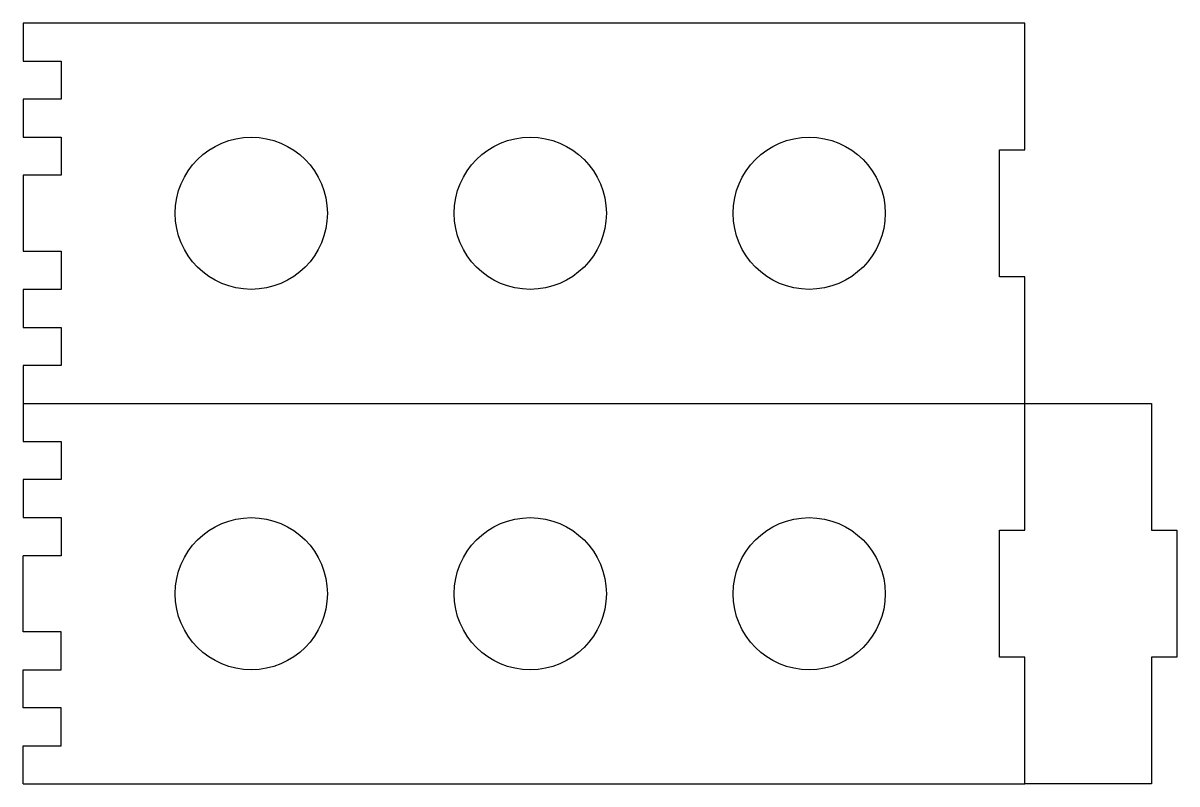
# Model space of a CAD drawing. Header units: millimetres. Extents: x -12 to 79, y 3 to 63.
import ezdxf

# ---------------------------------------------------------------- set-up
doc = ezdxf.new("R2010")
doc.units = ezdxf.units.MM
doc.layers.get('0').update_dxf_attribs({"lineweight": 25, "true_color": 0xffffff})

msp = doc.modelspace()

# ---------------------------------------------------------------- linework, layer by layer
for p, q in [((67, 63), (-12, 63)), ((-12, 63), (-12, 60)), ((67, 53), (67, 63)), ((-12, 60), (-9, 60)), ((-9, 60), (-9, 57)), ((-9, 57), (-12, 57)), ((-12, 57), (-12, 54)), ((-12, 54), (-9, 54)), ((-9, 54), (-9, 51)), ((65, 43), (65, 53)), ((65, 53), (67, 53)), ((-9, 51), (-12, 51)), ((-12, 51), (-12, 45)), ((-12, 45), (-9, 45)), ((-9, 45), (-9, 42)), ((67, 43), (65, 43)), ((67, 33), (67, 43)), ((-9, 42), (-12, 42)), ((-12, 42), (-12, 39)), ((-12, 39), (-9, 39)), ((-9, 39), (-9, 36)), ((-9, 36), (-12, 36)), ((-12, 36), (-12, 33)), ((-12, 33), (-12, 30)), ((-12, 33), (65, 33)), ((65, 33), (67, 33)), ((67, 23), (67, 33)), ((67, 33), (77, 33)), ((77, 33), (77, 23)), ((-12, 30), (-9, 30)), ((-9, 30), (-9, 27)), ((-9, 27), (-12, 27)), ((-12, 27), (-12, 24)), ((-12, 24), (-9, 24)), ((-9, 24), (-9, 21)), ((65, 13), (65, 23)), ((65, 23), (67, 23)), ((77, 23), (79, 23)), ((79, 23), (79, 13)), ((-9, 21), (-12, 21)), ((-12, 15), (-12, 21)), ((-9, 15), (-12, 15)), ((-9, 12), (-9, 15)), ((67, 13), (65, 13)), ((67, 3), (67, 13)), ((79, 13), (77, 13)), ((77, 13), (77, 3)), ((-12, 12), (-9, 12)), ((-12, 9), (-12, 12)), ((-9, 9), (-12, 9)), ((-9, 6), (-9, 9)), ((-12, 6), (-9, 6)), ((-12, 3), (-12, 6)), ((-12, 3), (65, 3)), ((65, 3), (67, 3)), ((77, 3), (67, 3))]:
    msp.add_line(p, q)
for centre in [(6, 48), (28, 48), (50, 48), (6, 18), (28, 18), (50, 18)]:
    msp.add_circle(centre, 6)

doc.saveas('drawing.dxf')
